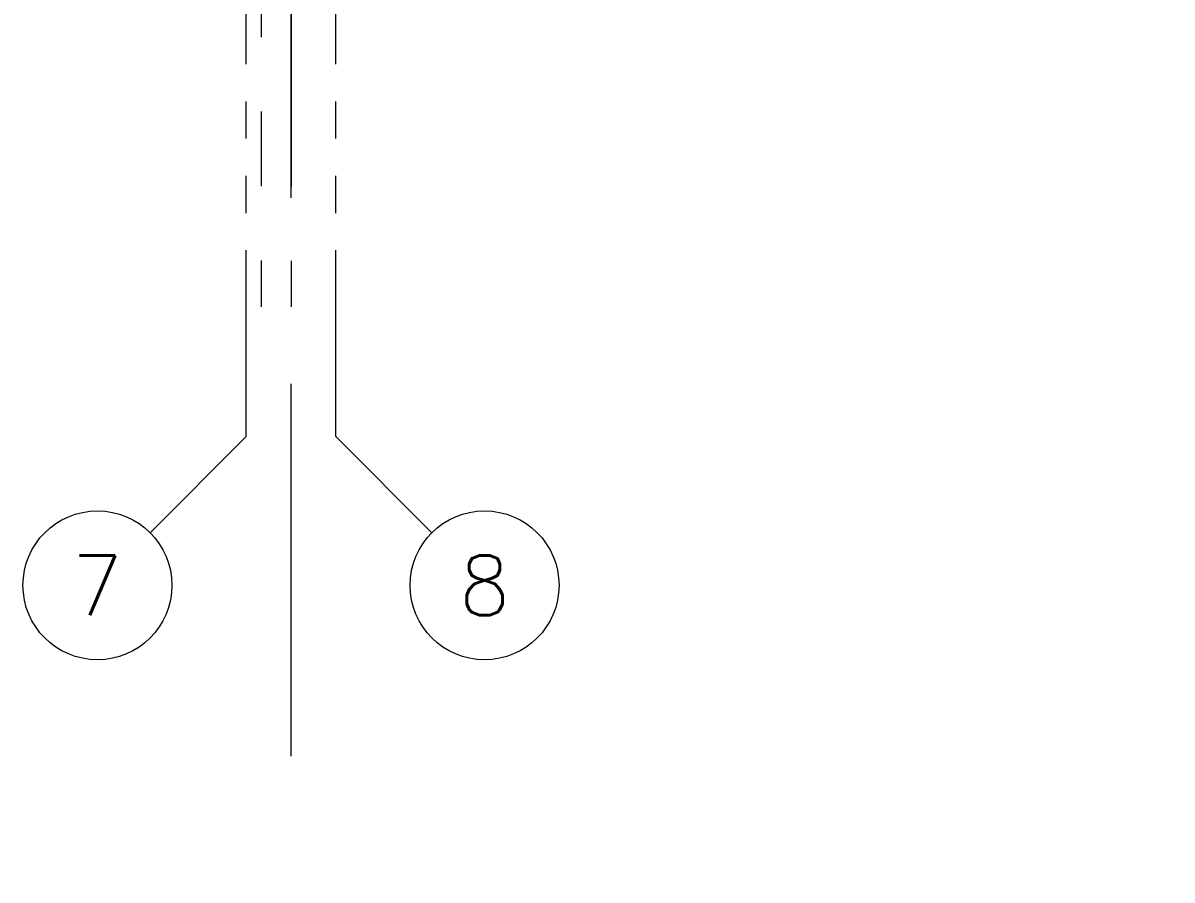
# Model space of a CAD drawing. Header units: millimetres. Extents: x 2085 to 2829, y 1347 to 1643.
# Drawn here: x 2156.006 to 2159.864, y 1599.9 to 1602.778 of the extents above; entities that cross this region are included whole.
import ezdxf
from ezdxf.enums import TextEntityAlignment as Align

# ---------------------------------------------------------------- set-up
doc = ezdxf.new("R2010")
doc.units = ezdxf.units.MM
for name, pattern in [('CENTER', [2, 1.25, -0.25, 0.25, -0.25]), ('DASHED2', [0.375, 0.25, -0.125]), ('HIDDEN2', [0.1875, 0.125, -0.0625]), ('PHANTOM', [2.5, 1.25, -0.25, 0.25, -0.25, 0.25, -0.25]), ('PHANTOM2', [1.25, 0.625, -0.125, 0.125, -0.125, 0.125, -0.125])]:
    doc.linetypes.add(name, pattern=pattern)
for name, color, linetype, lineweight in [('00_Grupo3S', 7, 'DASHED2', 0), ('A-EJES', 251, 'PHANTOM', 9), ('A-PROYECCIONES', 251, 'HIDDEN2', 9)]:
    doc.layers.add(name, color=color, linetype=linetype, lineweight=lineweight)
doc.layers.add('A-ETAPAS', color=251, linetype='Continuous', lineweight=9, plot=False)
doc.styles.add('ROMANS', font='romans.shx', dxfattribs={"width": 0.8})

# ---------------------------------------------------------------- blocks, each defined once
blk = doc.blocks.new('EJES 1P')
at = {"layer": 'A-EJES', "linetype": 'PHANTOM2'}
for p, q in [((40.9511, -18.2214), (41.2743, -17.8982)), ((41.8976, -18.2214), (41.5743, -17.8982))]:
    blk.add_line(p, q, dxfattribs=at)
for points in [[(41.2743, -17.8982), (41.2743, -12.2918)], [(41.5743, -17.8982), (41.5743, -12.2918)]]:
    blk.add_lwpolyline(points, dxfattribs=at)
at = {"layer": 'A-EJES', "linetype": 'Continuous'}
for centre in [(40.7743, -18.3982), (42.0743, -18.3982)]:
    blk.add_circle(centre, 0.25, dxfattribs=at)
at = {"layer": 'A-EJES', "linetype": 'Continuous', "style": 'ROMANS'}
for s, p in [('7', (40.7743, -18.3982)), ('8', (42.0743, -18.3982))]:
    blk.add_text(s, height=0.2, dxfattribs=at).set_placement(p, align=Align.MIDDLE_CENTER)

msp = doc.modelspace()

# ---------------------------------------------------------------- linework, layer by layer
at = {"layer": '00_Grupo3S', "color": 2, "ltscale": 5}
msp.add_lwpolyline([(2156.906, 1643.0322), (2183.5845, 1643.0322), (2183.5845, 1347.1908), (2156.906, 1347.1908)], close=True, dxfattribs=at)
at = {"layer": 'A-ETAPAS', "linetype": 'CENTER'}
msp.add_line((2156.906, 1631.4794), (2156.906, 1601.8251), dxfattribs=at)
at = {"layer": 'A-ETAPAS', "color": 4, "linetype": 'CENTER'}
msp.add_line((2156.8056, 1623.9802), (2156.8056, 1601.8252), dxfattribs=at)

# ---------------------------------------------------------------- block references
at = {"layer": 'A-PROYECCIONES'}
msp.add_blockref('EJES 1P', (2115.4816, 1619.2878), dxfattribs=at)

doc.saveas('drawing.dxf')
